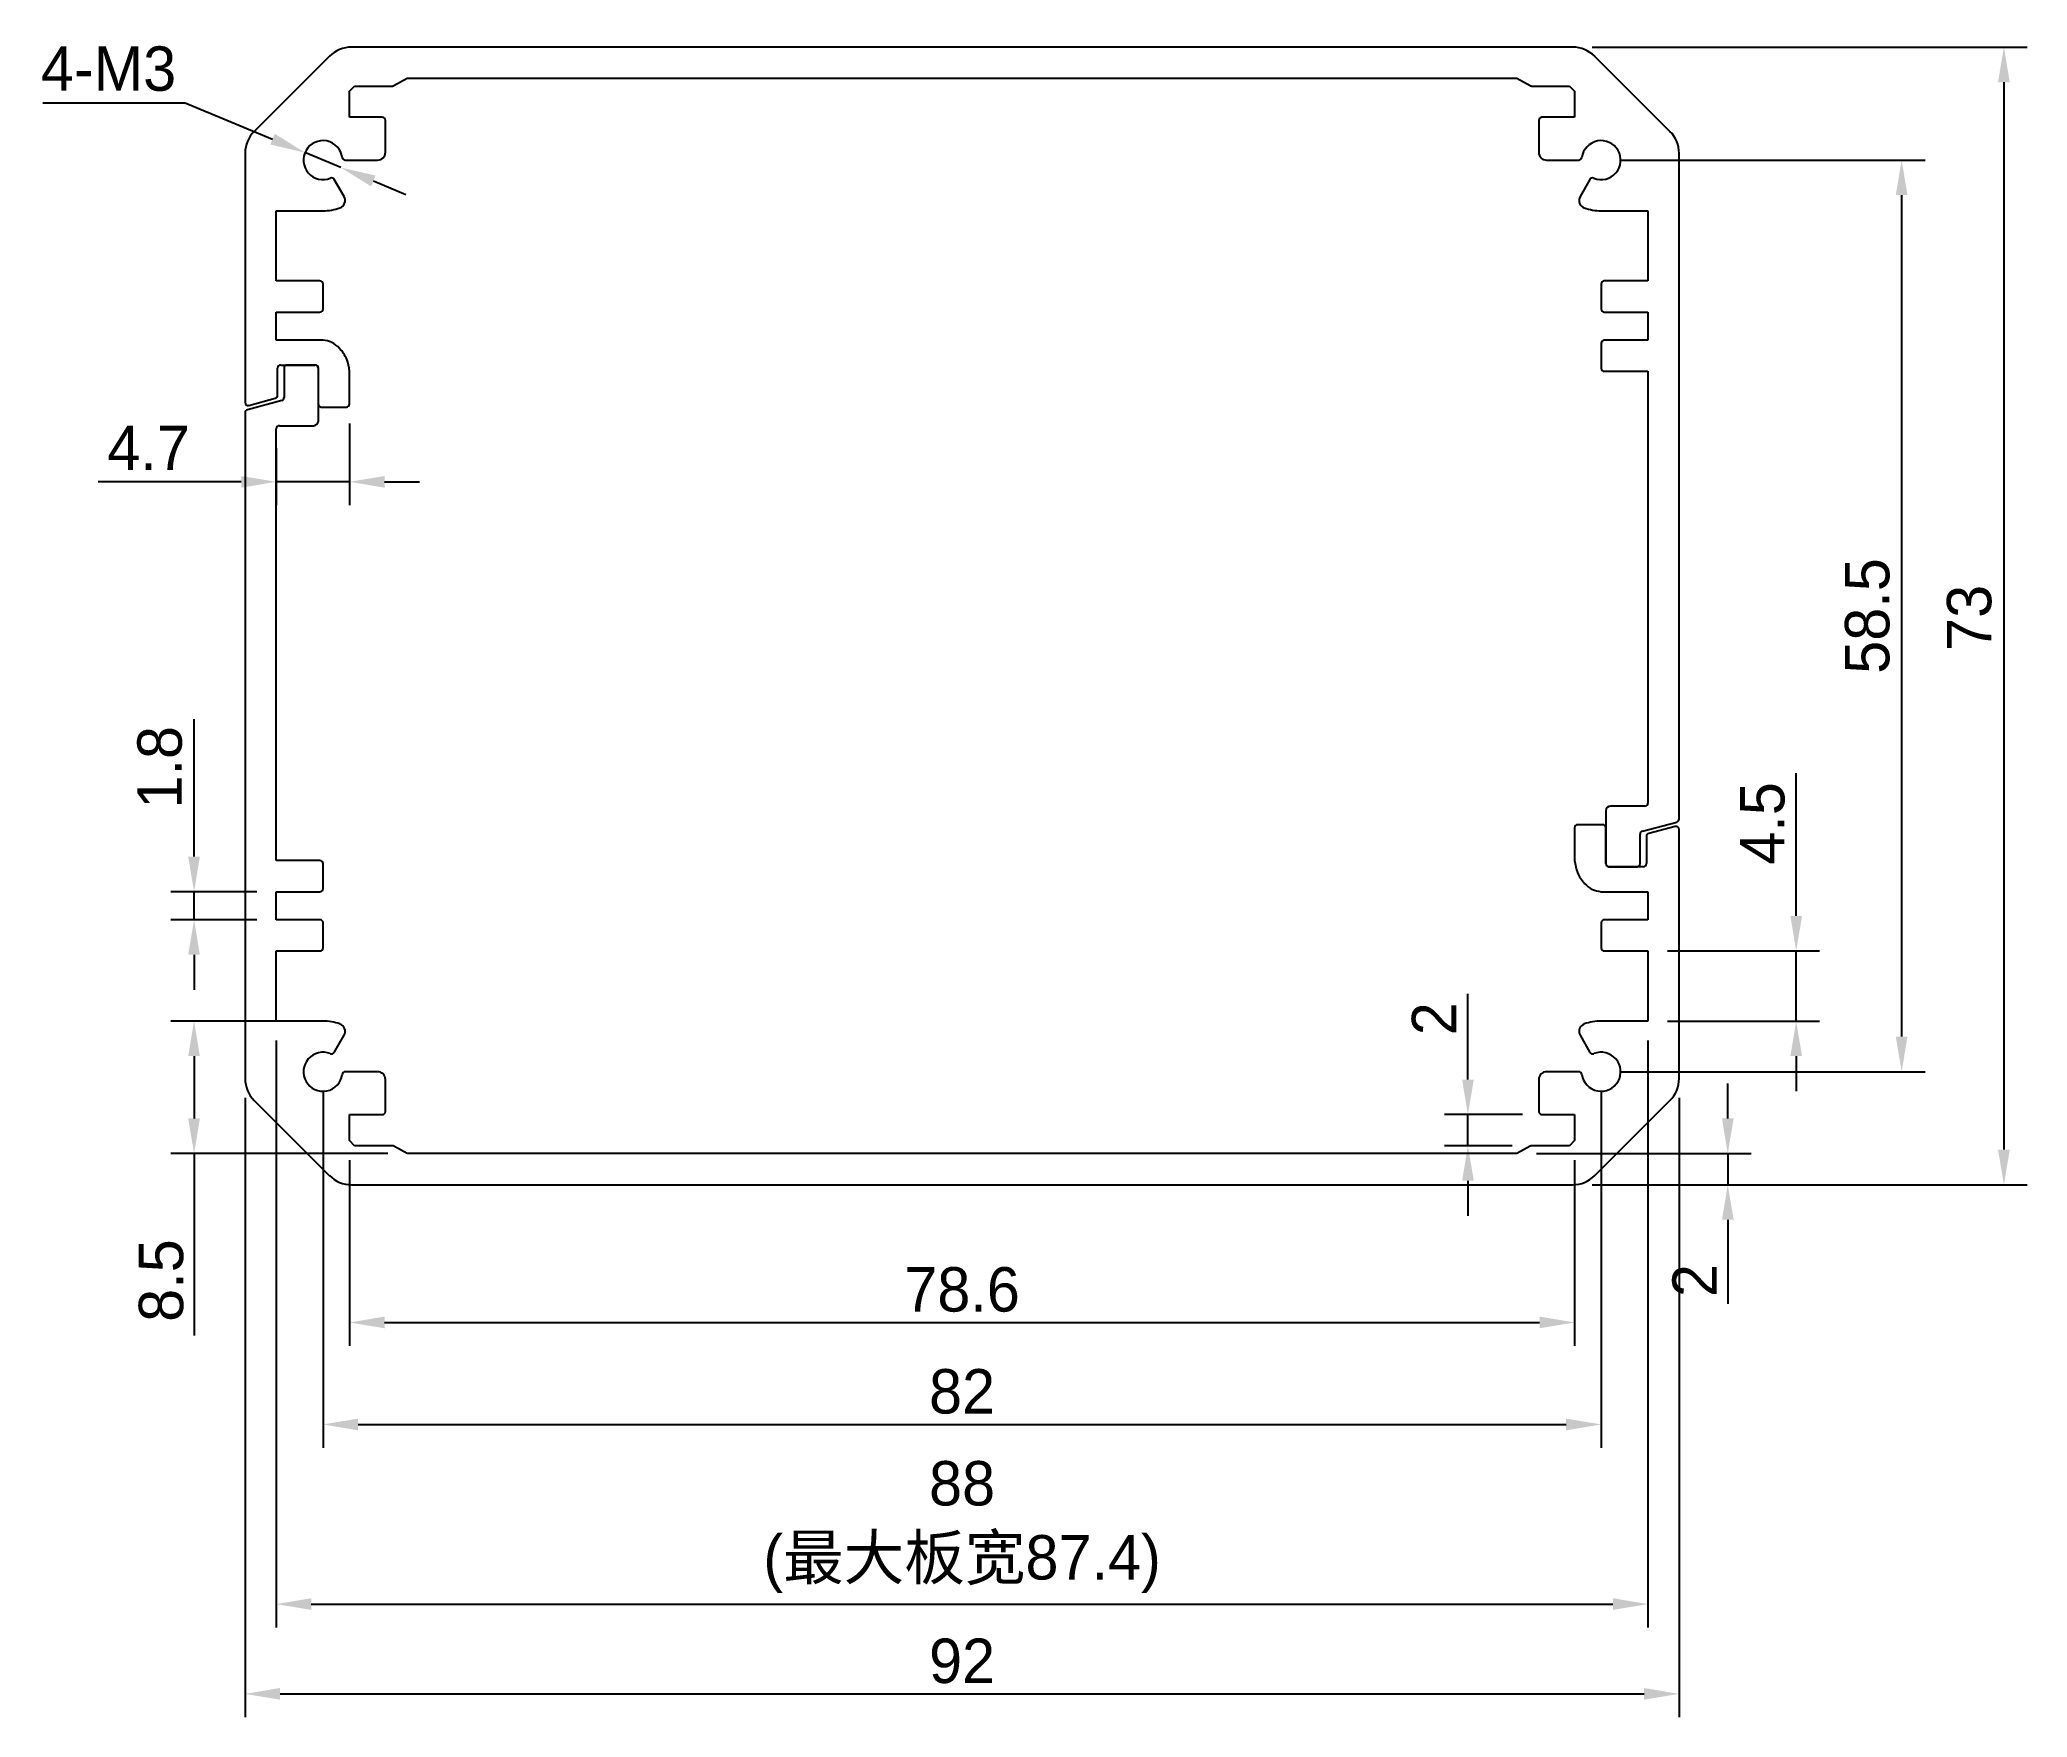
# Model space of a CAD drawing. Header units: millimetres. Extents: x 23180 to 23308, y -3988 to -3881.
import ezdxf

# ---------------------------------------------------------------- set-up
doc = ezdxf.new("R2010")
doc.units = ezdxf.units.MM
doc.header["$LTSCALE"] = 0.5
doc.header["$PDMODE"] = 35
for name, color, linetype, lineweight in [('3标注', 30, 'Continuous', 9), ('标注线', 7, 'Continuous', 13), ('粗实线', 7, 'Continuous', 25)]:
    doc.layers.add(name, color=color, linetype=linetype, lineweight=lineweight)
doc.styles.get("Standard").update_dxf_attribs({"font": ''})
doc.styles.get('Standard').set_extended_font_data('思源黑体 Normal')
doc.dimstyles.new('1比1 文字2.85', dxfattribs={"dimtxt": 2.85, "dimasz": 2.25, "dimexe": 1.5, "dimexo": 1.25, "dimgap": 0.7, "dimtad": 1, "dimdec": 1, "dimdsep": 46, "dimtxsty": 'Standard', "dimcen": 1.8, "dimadec": 0, "dimazin": 0, "dimtfac": 1, "dimtdec": 1, "dimtmove": 0, "dimatfit": 3, "dimfxl": 1, "dimarcsym": 0})
doc.dimstyles.new('1比1 文字2.85直径', dxfattribs={"dimtxt": 2.85, "dimasz": 2.25, "dimexe": 1.5, "dimexo": 1.25, "dimgap": 0.7, "dimtad": 1, "dimtih": 1, "dimtoh": 1, "dimdec": 1, "dimdsep": 46, "dimtxsty": 'Standard', "dimcen": 1.8, "dimadec": 0, "dimazin": 0, "dimtfac": 1, "dimtdec": 1, "dimtmove": 0, "dimatfit": 3, "dimfxl": 1, "dimarcsym": 0})

# ---------------------------------------------------------------- blocks, each defined once
blk = doc.blocks.new('*D81')
at = {"layer": 'Defpoints', "color": 0, "ltscale": 0.1}
for p in [(23193.55, -3947.16), (23285.55, -3947.16), (23285.55, -3986.65)]:
    blk.add_point(p, dxfattribs=at)
at = {"layer": '标注线', "color": 0, "lineweight": -2, "ltscale": 0.1}
for p, q in [((23193.55, -3948.41), (23193.55, -3988.15)), ((23285.55, -3948.41), (23285.55, -3988.15)), ((23195.8, -3986.65), (23283.3, -3986.65))]:
    blk.add_line(p, q, dxfattribs=at)
at = {"layer": '标注线', "color": 0, "ltscale": 0.1}
for points in [[(23195.8, -3986.27), (23195.8, -3987.02), (23193.55, -3986.65)], [(23283.3, -3986.27), (23283.3, -3987.02), (23285.55, -3986.65)]]:
    blk.add_solid(points, dxfattribs=at)
at = {"layer": '标注线', "color": 0, "ltscale": 0.1, "insert": (23239.55, -3983.1), "char_height": 2.85, "attachment_point": 2}
blk.add_mtext('92', dxfattribs=at)
blk = doc.blocks.new('*D82')
at = {"layer": 'Defpoints', "color": 0, "ltscale": 0.1}
for p in [(23200.25, -3903.89), (23195.55, -3905.48), (23195.55, -3908.88)]:
    blk.add_point(p, dxfattribs=at)
at = {"layer": '标注线', "color": 0, "lineweight": -2, "ltscale": 0.1}
for p, q in [((23200.25, -3905.14), (23200.25, -3910.38)), ((23195.55, -3906.73), (23195.55, -3910.38)), ((23193.3, -3908.88), (23184.13, -3908.88)), ((23200.25, -3908.88), (23195.55, -3908.88)), ((23202.5, -3908.88), (23204.75, -3908.88))]:
    blk.add_line(p, q, dxfattribs=at)
at = {"layer": '标注线', "color": 0, "ltscale": 0.1}
for points in [[(23193.3, -3908.51), (23193.3, -3909.26), (23195.55, -3908.88)], [(23202.5, -3908.51), (23202.5, -3909.26), (23200.25, -3908.88)]]:
    blk.add_solid(points, dxfattribs=at)
at = {"layer": '标注线', "color": 0, "ltscale": 0.1, "insert": (23187.36, -3905.28), "char_height": 2.85, "attachment_point": 2}
blk.add_mtext('4.7', dxfattribs=at)
blk = doc.blocks.new('*D83')
at = {"layer": 'Defpoints', "color": 0, "ltscale": 0.1}
for p in [(23275.15, -3951.98), (23278.72, -3953.98), (23288.67, -3953.98)]:
    blk.add_point(p, dxfattribs=at)
at = {"layer": '标注线', "color": 0, "lineweight": -2, "ltscale": 0.1}
for p, q in [((23288.67, -3949.73), (23288.67, -3947.48)), ((23276.4, -3951.98), (23290.17, -3951.98)), ((23288.67, -3951.98), (23288.67, -3953.98)), ((23279.97, -3953.98), (23290.17, -3953.98)), ((23288.67, -3956.23), (23288.67, -3961.62))]:
    blk.add_line(p, q, dxfattribs=at)
at = {"layer": '标注线', "color": 0, "ltscale": 0.1}
for points in [[(23288.3, -3949.73), (23289.05, -3949.73), (23288.67, -3951.98)], [(23288.3, -3956.23), (23289.05, -3956.23), (23288.67, -3953.98)]]:
    blk.add_solid(points, dxfattribs=at)
at = {"layer": '标注线', "color": 0, "ltscale": 0.1, "insert": (23285.12, -3960.13), "char_height": 2.85, "attachment_point": 2, "rotation": 90}
blk.add_mtext('2', dxfattribs=at)
blk = doc.blocks.new('*D84')
at = {"layer": 'Defpoints', "color": 0, "ltscale": 0.1}
for p in [(23200.25, -3951.15), (23278.85, -3951.15), (23278.85, -3962.82)]:
    blk.add_point(p, dxfattribs=at)
at = {"layer": '标注线', "color": 0, "lineweight": -2, "ltscale": 0.1}
for p, q in [((23200.25, -3952.4), (23200.25, -3964.32)), ((23278.85, -3952.4), (23278.85, -3964.32)), ((23202.5, -3962.82), (23276.6, -3962.82))]:
    blk.add_line(p, q, dxfattribs=at)
at = {"layer": '标注线', "color": 0, "ltscale": 0.1}
for points in [[(23202.5, -3962.44), (23202.5, -3963.19), (23200.25, -3962.82)], [(23276.6, -3962.44), (23276.6, -3963.19), (23278.85, -3962.82)]]:
    blk.add_solid(points, dxfattribs=at)
at = {"layer": '标注线', "color": 0, "ltscale": 0.1, "insert": (23239.55, -3959.27), "char_height": 2.85, "attachment_point": 2}
blk.add_mtext('78.6', dxfattribs=at)
blk = doc.blocks.new('*D85')
at = {"layer": 'Defpoints', "color": 0, "ltscale": 0.1}
for p in [(23198.55, -3943.48), (23190.28, -3951.98), (23203.95, -3951.98)]:
    blk.add_point(p, dxfattribs=at)
at = {"layer": '标注线', "color": 0, "lineweight": -2, "ltscale": 0.1}
for p, q in [((23197.3, -3943.48), (23188.78, -3943.48)), ((23190.28, -3945.73), (23190.28, -3949.73)), ((23202.7, -3951.98), (23188.78, -3951.98)), ((23190.28, -3951.98), (23190.28, -3963.66))]:
    blk.add_line(p, q, dxfattribs=at)
at = {"layer": '标注线', "color": 0, "ltscale": 0.1}
for points in [[(23189.9, -3945.73), (23190.65, -3945.73), (23190.28, -3943.48)], [(23189.9, -3949.73), (23190.65, -3949.73), (23190.28, -3951.98)]]:
    blk.add_solid(points, dxfattribs=at)
at = {"layer": '标注线', "color": 0, "ltscale": 0.1, "insert": (23186.73, -3960.13), "char_height": 2.85, "attachment_point": 2, "rotation": 90}
blk.add_mtext('8.5', dxfattribs=at)
blk = doc.blocks.new('*D86')
at = {"layer": 'Defpoints', "color": 0, "ltscale": 0.1}
for p in [(23283.55, -3938.98), (23283.55, -3943.48), (23293.06, -3943.48)]:
    blk.add_point(p, dxfattribs=at)
at = {"layer": '标注线', "color": 0, "lineweight": -2, "ltscale": 0.1}
for p, q in [((23293.06, -3936.73), (23293.06, -3927.58)), ((23284.8, -3938.98), (23294.56, -3938.98)), ((23293.06, -3943.48), (23293.06, -3938.98)), ((23284.8, -3943.48), (23294.56, -3943.48)), ((23293.06, -3945.73), (23293.06, -3947.98))]:
    blk.add_line(p, q, dxfattribs=at)
at = {"layer": '标注线', "color": 0, "ltscale": 0.1}
for points in [[(23292.69, -3936.73), (23293.44, -3936.73), (23293.06, -3938.98)], [(23292.69, -3945.73), (23293.44, -3945.73), (23293.06, -3943.48)]]:
    blk.add_solid(points, dxfattribs=at)
at = {"layer": '标注线', "color": 0, "ltscale": 0.1, "insert": (23289.46, -3930.8), "char_height": 2.85, "attachment_point": 2, "rotation": 90}
blk.add_mtext('4.5', dxfattribs=at)
blk = doc.blocks.new('*D87')
at = {"layer": 'Defpoints', "color": 0, "ltscale": 0.1}
for p in [(23276.75, -3949.48), (23272, -3951.48), (23276.1, -3951.48)]:
    blk.add_point(p, dxfattribs=at)
at = {"layer": '标注线', "color": 0, "lineweight": -2, "ltscale": 0.1}
for p, q in [((23272, -3947.23), (23272, -3941.74)), ((23275.5, -3949.48), (23270.5, -3949.48)), ((23272, -3951.48), (23272, -3949.48)), ((23274.85, -3951.48), (23270.5, -3951.48)), ((23272, -3953.73), (23272, -3955.98))]:
    blk.add_line(p, q, dxfattribs=at)
at = {"layer": '标注线', "color": 0, "ltscale": 0.1}
for points in [[(23271.63, -3947.23), (23272.38, -3947.23), (23272, -3949.48)], [(23271.63, -3953.73), (23272.38, -3953.73), (23272, -3951.48)]]:
    blk.add_solid(points, dxfattribs=at)
at = {"layer": '标注线', "color": 0, "ltscale": 0.1, "insert": (23268.4, -3943.33), "char_height": 2.85, "attachment_point": 2, "rotation": 90}
blk.add_mtext('2', dxfattribs=at)
blk = doc.blocks.new('*D88')
at = {"layer": 'Defpoints', "color": 0, "ltscale": 0.1}
for p in [(23278.72, -3880.99), (23278.72, -3953.98), (23306.39, -3953.98)]:
    blk.add_point(p, dxfattribs=at)
at = {"layer": '标注线', "color": 0, "lineweight": -2, "ltscale": 0.1}
for p, q in [((23279.97, -3880.99), (23307.89, -3880.99)), ((23306.39, -3883.24), (23306.39, -3951.73)), ((23279.97, -3953.98), (23307.89, -3953.98))]:
    blk.add_line(p, q, dxfattribs=at)
at = {"layer": '标注线', "color": 0, "ltscale": 0.1}
for points in [[(23306.01, -3883.24), (23306.76, -3883.24), (23306.39, -3880.99)], [(23306.01, -3951.73), (23306.76, -3951.73), (23306.39, -3953.98)]]:
    blk.add_solid(points, dxfattribs=at)
at = {"layer": '标注线', "color": 0, "ltscale": 0.1, "insert": (23302.73, -3917.61), "char_height": 2.85, "attachment_point": 2, "rotation": 90}
blk.add_mtext('73', dxfattribs=at)
blk = doc.blocks.new('*D89')
at = {"layer": 'Defpoints', "color": 0, "ltscale": 0.1}
for p in [(23198.55, -3946.73), (23280.55, -3946.73), (23280.55, -3969.36)]:
    blk.add_point(p, dxfattribs=at)
at = {"layer": '标注线', "color": 0, "lineweight": -2, "ltscale": 0.1}
for p, q in [((23198.55, -3947.98), (23198.55, -3970.86)), ((23280.55, -3947.98), (23280.55, -3970.86)), ((23200.8, -3969.36), (23278.3, -3969.36))]:
    blk.add_line(p, q, dxfattribs=at)
at = {"layer": '标注线', "color": 0, "ltscale": 0.1}
for points in [[(23200.8, -3968.99), (23200.8, -3969.74), (23198.55, -3969.36)], [(23278.3, -3968.99), (23278.3, -3969.74), (23280.55, -3969.36)]]:
    blk.add_solid(points, dxfattribs=at)
at = {"layer": '标注线', "color": 0, "ltscale": 0.1, "insert": (23239.55, -3965.81), "char_height": 2.85, "attachment_point": 2}
blk.add_mtext('82', dxfattribs=at)
blk = doc.blocks.new('*D90')
at = {"layer": 'Defpoints', "color": 0, "ltscale": 0.1}
for p in [(23280.55, -3888.24), (23299.83, -3888.24), (23280.55, -3946.73)]:
    blk.add_point(p, dxfattribs=at)
at = {"layer": '标注线', "color": 0, "lineweight": -2, "ltscale": 0.1}
for p, q in [((23281.8, -3888.24), (23301.33, -3888.24)), ((23299.83, -3944.48), (23299.83, -3890.49)), ((23281.8, -3946.73), (23301.33, -3946.73))]:
    blk.add_line(p, q, dxfattribs=at)
at = {"layer": '标注线', "color": 0, "ltscale": 0.1}
for points in [[(23299.45, -3890.49), (23300.2, -3890.49), (23299.83, -3888.24)], [(23299.45, -3944.48), (23300.2, -3944.48), (23299.83, -3946.73)]]:
    blk.add_solid(points, dxfattribs=at)
at = {"layer": '标注线', "color": 0, "ltscale": 0.1, "insert": (23296.19, -3917.49), "char_height": 2.85, "attachment_point": 2, "rotation": 90}
blk.add_mtext('58.5', dxfattribs=at)
blk = doc.blocks.new('*D91')
at = {"layer": 'Defpoints', "color": 0, "ltscale": 0.1}
for p in [(23195.55, -3935.18), (23190.28, -3936.98), (23195.55, -3936.98)]:
    blk.add_point(p, dxfattribs=at)
at = {"layer": '标注线', "color": 0, "lineweight": -2, "ltscale": 0.1}
for p, q in [((23190.28, -3932.93), (23190.28, -3924.1)), ((23194.3, -3935.18), (23188.78, -3935.18)), ((23190.28, -3936.98), (23190.28, -3935.18)), ((23194.3, -3936.98), (23188.78, -3936.98)), ((23190.28, -3939.23), (23190.28, -3941.48))]:
    blk.add_line(p, q, dxfattribs=at)
at = {"layer": '标注线', "color": 0, "ltscale": 0.1}
for points in [[(23189.9, -3932.93), (23190.65, -3932.93), (23190.28, -3935.18)], [(23189.9, -3939.23), (23190.65, -3939.23), (23190.28, -3936.98)]]:
    blk.add_solid(points, dxfattribs=at)
at = {"layer": '标注线', "color": 0, "ltscale": 0.1, "insert": (23186.64, -3927.2), "char_height": 2.85, "attachment_point": 2, "rotation": 90}
blk.add_mtext('1.8', dxfattribs=at)
blk = doc.blocks.new('*D92')
at = {"layer": '3标注', "color": 0, "lineweight": -2, "ltscale": 0.1}
for p, q in [((23195.55, -3944.73), (23195.55, -3982.39)), ((23283.55, -3944.73), (23283.55, -3982.39)), ((23197.8, -3980.89), (23281.3, -3980.89))]:
    blk.add_line(p, q, dxfattribs=at)
at = {"layer": '3标注', "color": 0, "ltscale": 0.1}
for points in [[(23197.8, -3980.51), (23197.8, -3981.26), (23195.55, -3980.89)], [(23281.3, -3980.51), (23281.3, -3981.26), (23283.55, -3980.89)]]:
    blk.add_solid(points, dxfattribs=at)
at = {"layer": 'Defpoints', "color": 0, "ltscale": 0.1}
for p in [(23195.55, -3943.48), (23283.55, -3943.48), (23283.55, -3980.89)]:
    blk.add_point(p, dxfattribs=at)
at = {"layer": '3标注', "color": 0, "ltscale": 0.1, "insert": (23239.55, -3975.94), "char_height": 2.85, "attachment_point": 5}
blk.add_mtext('88\\P(最大板宽87.4)', dxfattribs=at)
blk = doc.blocks.new('*D93')
at = {"layer": 'Defpoints', "color": 0, "ltscale": 0.1}
for p in [(23197.39, -3887.76), (23199.7, -3888.72)]:
    blk.add_point(p, dxfattribs=at)
at = {"layer": '标注线', "color": 0, "lineweight": -2, "ltscale": 0.1}
for p, q in [((23180.57, -3884.56), (23189.71, -3884.56)), ((23189.71, -3884.56), (23195.32, -3886.89)), ((23199.7, -3888.72), (23197.39, -3887.76)), ((23201.78, -3889.58), (23203.86, -3890.44))]:
    blk.add_line(p, q, dxfattribs=at)
at = {"layer": '标注线', "color": 0, "ltscale": 0.1}
for points in [[(23195.46, -3886.55), (23195.17, -3887.24), (23197.39, -3887.76)], [(23201.92, -3889.23), (23201.64, -3889.93), (23199.7, -3888.72)]]:
    blk.add_solid(points, dxfattribs=at)
at = {"layer": '标注线', "color": 0, "ltscale": 0.1, "insert": (23184.79, -3882.39), "char_height": 2.85, "attachment_point": 5}
blk.add_mtext('4-M3', dxfattribs=at)

msp = doc.modelspace()

# ---------------------------------------------------------------- linework, layer by layer
at = {"layer": '粗实线'}
for p, q in [((23278.72, -3880.99), (23200.38, -3880.99)), ((23198.96, -3881.57), (23194.13, -3886.4)), ((23284.96, -3886.4), (23280.13, -3881.57)), ((23200.25, -3883.82), (23200.58, -3883.49)), ((23200.25, -3885.49), (23200.25, -3883.82)), ((23200.58, -3883.49), (23203, -3883.49)), ((23203.09, -3883.46), (23203.95, -3882.99)), ((23203.95, -3882.99), (23275.15, -3882.99)), ((23275.15, -3882.99), (23276, -3883.46)), ((23276.1, -3883.49), (23278.51, -3883.49)), ((23278.51, -3883.49), (23278.85, -3883.82)), ((23278.85, -3883.82), (23278.85, -3885.49)), ((23202.35, -3885.49), (23200.25, -3885.49)), ((23202.55, -3887.74), (23202.55, -3885.69)), ((23276.55, -3885.69), (23276.55, -3887.74)), ((23278.85, -3885.49), (23276.75, -3885.49)), ((23193.55, -3887.81), (23193.55, -3903.78)), ((23199.98, -3888.24), (23202.05, -3888.24)), ((23277.05, -3888.24), (23279.11, -3888.24)), ((23285.55, -3930.52), (23285.55, -3887.81)), ((23199.9, -3890.58), (23199.27, -3889.48)), ((23279.83, -3889.48), (23279.2, -3890.58)), ((23195.55, -3891.49), (23198.55, -3891.49)), ((23195.55, -3895.99), (23195.55, -3891.49)), ((23280.55, -3891.49), (23283.55, -3891.49)), ((23283.55, -3891.49), (23283.55, -3895.99)), ((23198.35, -3895.99), (23195.55, -3895.99)), ((23198.55, -3897.79), (23198.55, -3896.19)), ((23280.55, -3896.19), (23280.55, -3897.79)), ((23283.55, -3895.99), (23280.75, -3895.99)), ((23195.55, -3897.99), (23198.35, -3897.99)), ((23195.55, -3899.79), (23195.55, -3897.99)), ((23280.75, -3897.99), (23283.55, -3897.99)), ((23283.55, -3897.99), (23283.55, -3899.79)), ((23198.55, -3899.79), (23195.55, -3899.79)), ((23280.55, -3899.99), (23280.55, -3901.59)), ((23283.55, -3899.79), (23280.75, -3899.79)), ((23195.64, -3903.33), (23195.64, -3901.59)), ((23195.84, -3901.39), (23198.04, -3901.39)), ((23196.05, -3901.59), (23196.05, -3903.48)), ((23198.05, -3901.39), (23196.25, -3901.39)), ((23198.24, -3901.59), (23198.24, -3903.89)), ((23198.25, -3904.98), (23198.25, -3901.59)), ((23200.25, -3903.89), (23200.25, -3901.79)), ((23280.75, -3901.79), (23283.55, -3901.79)), ((23283.55, -3901.79), (23283.55, -3929.49)), ((23195.9, -3903.67), (23193.7, -3904.26)), ((23193.8, -3903.98), (23195.49, -3903.52)), ((23198.44, -3904.09), (23200.05, -3904.09)), ((23193.55, -3904.45), (23193.55, -3947.16)), ((23195.55, -3933.18), (23195.55, -3905.48)), ((23195.75, -3905.28), (23197.95, -3905.28)), ((23283.35, -3929.69), (23281.15, -3929.69)), ((23278.85, -3931.08), (23278.85, -3933.18)), ((23280.65, -3930.88), (23279.05, -3930.88)), ((23280.85, -3929.99), (23280.85, -3933.38)), ((23280.85, -3933.38), (23280.85, -3931.08)), ((23283.2, -3931.3), (23285.4, -3930.71)), ((23285.3, -3930.99), (23283.6, -3931.45)), ((23283.05, -3933.38), (23283.05, -3931.49)), ((23283.45, -3931.64), (23283.45, -3933.38)), ((23285.55, -3947.16), (23285.55, -3931.19)), ((23198.35, -3933.18), (23195.55, -3933.18)), ((23198.55, -3934.98), (23198.55, -3933.38)), ((23283.25, -3933.58), (23281.05, -3933.58)), ((23281.05, -3933.58), (23282.85, -3933.58)), ((23195.55, -3935.18), (23198.35, -3935.18)), ((23195.55, -3936.98), (23195.55, -3935.18)), ((23280.55, -3935.18), (23283.55, -3935.18)), ((23283.55, -3935.18), (23283.55, -3936.98)), ((23198.35, -3936.98), (23195.55, -3936.98)), ((23198.55, -3938.78), (23198.55, -3937.18)), ((23280.55, -3937.18), (23280.55, -3938.78)), ((23283.55, -3936.98), (23280.75, -3936.98)), ((23195.55, -3938.98), (23198.35, -3938.98)), ((23195.55, -3943.48), (23195.55, -3938.98)), ((23280.75, -3938.98), (23283.55, -3938.98)), ((23283.55, -3938.98), (23283.55, -3943.48)), ((23198.55, -3943.48), (23195.55, -3943.48)), ((23283.55, -3943.48), (23280.55, -3943.48)), ((23199.27, -3945.49), (23199.9, -3944.39)), ((23279.2, -3944.39), (23279.83, -3945.49)), ((23202.05, -3946.73), (23199.98, -3946.73)), ((23202.55, -3949.28), (23202.55, -3947.23)), ((23276.55, -3947.23), (23276.55, -3949.28)), ((23279.11, -3946.73), (23277.05, -3946.73)), ((23194.13, -3948.57), (23198.96, -3953.4)), ((23280.13, -3953.4), (23284.96, -3948.57)), ((23200.25, -3949.48), (23202.35, -3949.48)), ((23200.25, -3951.15), (23200.25, -3949.48)), ((23276.75, -3949.48), (23278.85, -3949.48)), ((23278.85, -3949.48), (23278.85, -3951.15)), ((23200.58, -3951.48), (23200.25, -3951.15)), ((23203, -3951.48), (23200.58, -3951.48)), ((23278.51, -3951.48), (23276.1, -3951.48)), ((23278.85, -3951.15), (23278.51, -3951.48)), ((23203.95, -3951.98), (23203.09, -3951.51)), ((23275.15, -3951.98), (23203.95, -3951.98)), ((23276, -3951.51), (23275.15, -3951.98)), ((23200.38, -3953.98), (23278.72, -3953.98))]:
    msp.add_line(p, q, dxfattribs=at)
for centre, radius, start, end in [((23200.38, -3882.99), 2, 90, 135), ((23278.72, -3882.99), 2, 45, 90), ((23203, -3883.29), 0.2, 270, 299.0546), ((23276.1, -3883.29), 0.2, 240.9454, 270), ((23195.55, -3887.81), 2, 135, 180), ((23202.35, -3885.69), 0.2, 0, 90), ((23276.75, -3885.69), 0.2, 90, 180), ((23283.55, -3887.81), 2, 0, 45), ((23198.55, -3888.24), 1.25, 7.9281, 292.0719), ((23280.55, -3888.24), 1.25, 247.9281, 172.0719), ((23199.98, -3888.04), 0.2, 187.9281, 270), ((23202.05, -3887.74), 0.5, 270, 0), ((23277.05, -3887.74), 0.5, 180, 270), ((23279.11, -3888.04), 0.2, 270, 352.0719), ((23199.09, -3889.58), 0.2, 30, 112.0719), ((23280, -3889.58), 0.2, 67.9281, 150), ((23198.55, -3888.24), 3.25, 270, 289.5243), ((23199.47, -3890.83), 0.5, 289.5243, 30), ((23279.63, -3890.83), 0.5, 150, 250.4757), ((23280.55, -3888.24), 3.25, 250.4757, 270), ((23198.35, -3896.19), 0.2, 0, 90), ((23280.75, -3896.19), 0.2, 90, 180), ((23198.35, -3897.79), 0.2, 270, 0), ((23280.75, -3897.79), 0.2, 180, 270), ((23280.75, -3899.99), 0.2, 90, 180), ((23195.84, -3901.59), 0.2, 90, 180), ((23196.25, -3901.59), 0.2, 90, 180), ((23198.04, -3901.59), 0.2, 0, 90), ((23198.05, -3901.59), 0.2, 0, 90), ((23280.75, -3901.59), 0.2, 180, 270), ((23193.75, -3903.78), 0.2, 180, 285), ((23193.75, -3904.45), 0.2, 105, 180), ((23195.44, -3903.33), 0.2, 285, 0), ((23195.85, -3903.48), 0.2, 285, 0), ((23198.44, -3903.89), 0.2, 180, 270), ((23200.05, -3903.89), 0.2, 270, 0), ((23195.75, -3905.48), 0.2, 90, 180), ((23197.95, -3904.98), 0.3, 270, 0), ((23281.15, -3929.99), 0.3, 90, 180), ((23283.35, -3929.49), 0.2, 270, 0), ((23279.05, -3931.08), 0.2, 90, 180), ((23280.65, -3931.08), 0.2, 0, 90), ((23285.35, -3931.19), 0.2, 0, 105), ((23285.35, -3930.52), 0.2, 285, 0), ((23283.25, -3931.49), 0.2, 105, 180), ((23283.65, -3931.64), 0.2, 105, 180), ((23198.35, -3933.38), 0.2, 0, 90), ((23281.05, -3933.38), 0.2, 180, 270), ((23281.05, -3933.38), 0.2, 180, 270), ((23282.85, -3933.38), 0.2, 270, 0), ((23283.25, -3933.38), 0.2, 270, 0), ((23198.35, -3934.98), 0.2, 270, 0), ((23198.35, -3937.18), 0.2, 0, 90), ((23280.75, -3937.18), 0.2, 90, 180), ((23198.35, -3938.78), 0.2, 270, 0), ((23280.75, -3938.78), 0.2, 180, 270), ((23198.55, -3946.73), 3.25, 70.4757, 90), ((23199.47, -3944.14), 0.5, 330, 70.4757), ((23279.63, -3944.14), 0.5, 109.5243, 210), ((23280.55, -3946.73), 3.25, 90, 109.5243), ((23198.55, -3946.73), 1.25, 67.9281, 352.0719), ((23199.09, -3945.39), 0.2, 247.9281, 330), ((23280.55, -3946.73), 1.25, 187.9281, 112.0719), ((23280, -3945.39), 0.2, 210, 292.0719), ((23195.55, -3947.16), 2, 180, 225), ((23199.98, -3946.93), 0.2, 90, 172.0719), ((23202.05, -3947.23), 0.5, 0, 90), ((23277.05, -3947.23), 0.5, 90, 180), ((23279.11, -3946.93), 0.2, 7.9281, 90), ((23283.55, -3947.16), 2, 315, 0), ((23202.35, -3949.28), 0.2, 270, 0), ((23276.75, -3949.28), 0.2, 180, 270), ((23203, -3951.68), 0.2, 60.9454, 90), ((23276.1, -3951.68), 0.2, 90, 119.0546), ((23200.38, -3951.98), 2, 225, 270), ((23278.72, -3951.98), 2, 270, 315)]:
    msp.add_arc(centre, radius, start, end, dxfattribs=at)
for points in [[(23200.25, -3901.79), (23200.21, -3901.52), (23200.12, -3900.98), (23199.68, -3900.36), (23199.15, -3899.89), (23198.74, -3899.82), (23198.55, -3899.79)], [(23278.85, -3933.18), (23278.89, -3933.45), (23278.97, -3933.99), (23279.42, -3934.61), (23279.95, -3935.08), (23280.35, -3935.15), (23280.55, -3935.18)]]:
    msp.add_open_spline(points, degree=3, knots=[0, 0, 0, 0, 0.276436, 0.572457, 0.794991, 1, 1, 1, 1], dxfattribs=at)

# ---------------------------------------------------------------- dimensions: what is measured, and where the dimension line sits
at = {"layer": '3标注', "ltscale": 0.1}
dim = msp.add_linear_dim(base=(23283.55, -3980.89), p1=(23195.55, -3943.48), p2=(23283.55, -3943.48), text='<>\\P(最大板宽87.4)', dimstyle='1比1 文字2.85', dxfattribs=at)
dim.commit()
dim.dimension.update_dxf_attribs({"geometry": '*D92', "text_midpoint": (23239.55, -3980.89), "dimtype": 160})
at = {"layer": '标注线', "ltscale": 0.1}
dim = msp.add_diameter_dim_2p(p1=(23199.7, -3888.72), p2=(23197.39, -3887.76), text='4-M3', dimstyle='1比1 文字2.85直径', dxfattribs=at)
dim.commit()
dim.dimension.update_dxf_attribs({"geometry": '*D93', "text_midpoint": (23184.79, -3884.56), "dimtype": 163})
for base, p1, p2, picture, middle in [((23306.39, -3953.98), (23278.72, -3880.99), (23278.72, -3953.98), '*D88', (23306.39, -3917.61)), ((23299.83, -3888.24), (23280.55, -3946.73), (23280.55, -3888.24), '*D90', (23299.83, -3917.49)), ((23190.28, -3936.98), (23195.55, -3935.18), (23195.55, -3936.98), '*D91', (23190.28, -3927.2)), ((23293.06, -3943.48), (23283.55, -3938.98), (23283.55, -3943.48), '*D86', (23293.06, -3930.8)), ((23272, -3951.48), (23276.75, -3949.48), (23276.1, -3951.48), '*D87', (23272, -3943.33)), ((23190.28, -3951.98), (23198.55, -3943.48), (23203.95, -3951.98), '*D85', (23190.28, -3960.13)), ((23288.67, -3953.98), (23275.15, -3951.98), (23278.72, -3953.98), '*D83', (23288.67, -3960.13))]:
    dim = msp.add_linear_dim(base=base, p1=p1, p2=p2, angle=90, dimstyle='1比1 文字2.85', dxfattribs=at)
    dim.commit()
    dim.dimension.update_dxf_attribs({"geometry": picture, "text_midpoint": middle, "dimtype": 160})
for base, p1, p2, picture, middle in [((23195.55, -3908.88), (23200.25, -3903.89), (23195.55, -3905.48), '*D82', (23187.36, -3908.88)), ((23285.55, -3986.65), (23193.55, -3947.16), (23285.55, -3947.16), '*D81', (23239.55, -3986.65)), ((23280.55, -3969.36), (23198.55, -3946.73), (23280.55, -3946.73), '*D89', (23239.55, -3969.36)), ((23278.85, -3962.82), (23200.25, -3951.15), (23278.85, -3951.15), '*D84', (23239.55, -3962.82))]:
    dim = msp.add_linear_dim(base=base, p1=p1, p2=p2, dimstyle='1比1 文字2.85', dxfattribs=at)
    dim.commit()
    dim.dimension.update_dxf_attribs({"geometry": picture, "text_midpoint": middle, "dimtype": 160})

doc.saveas('drawing.dxf')
